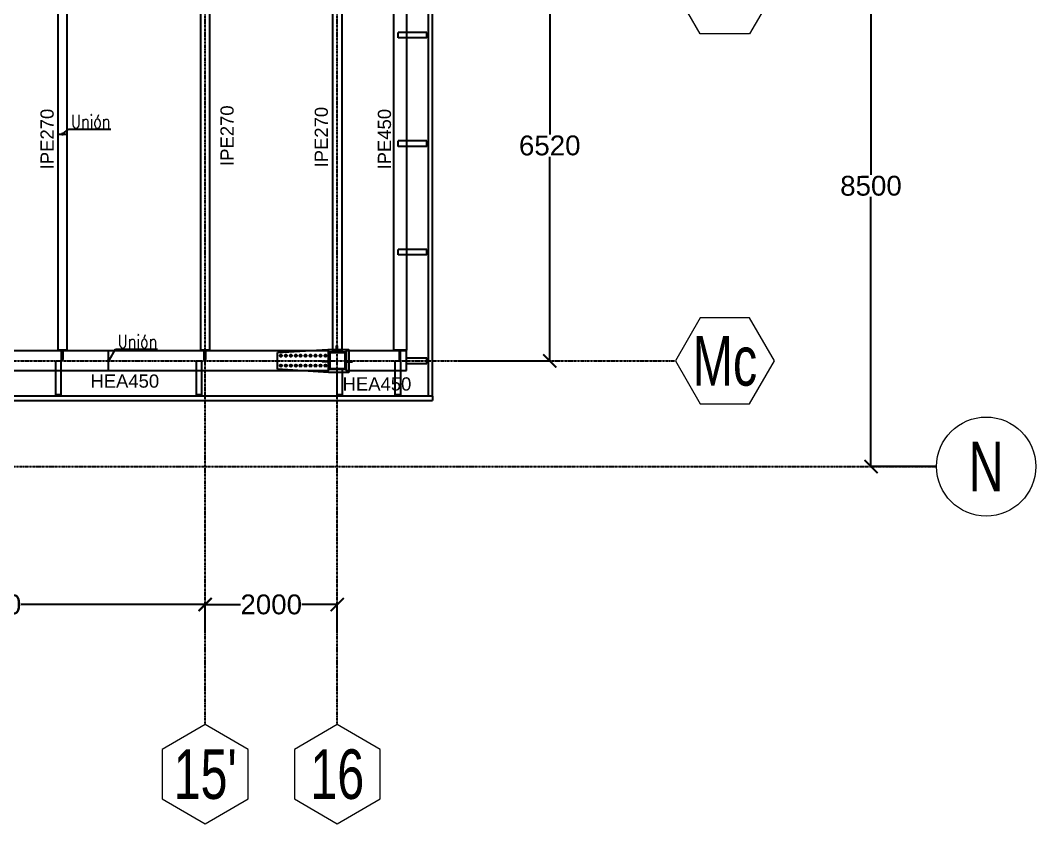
# Model space of a CAD drawing. Header units: millimetres. Extents: x -12345 to 95575, y -11225 to 31862.
# Drawn here: x 80201 to 95575, y -5407 to 6757 of the extents above; entities that cross this region are included whole.
import ezdxf
from ezdxf.enums import TextEntityAlignment as Align

# ---------------------------------------------------------------- set-up
doc = ezdxf.new("R2010")
doc.units = ezdxf.units.MM
doc.header["$LTSCALE"] = 0.95
doc.linetypes.add('DXK_LINE_DOT3', pattern=[5.9187, 2.979, -0.9799, 0.9799, -0.9799])
for name, color, linetype, lineweight in [('0-1', 250, 'Continuous', 5), ('E_COLUMNAS-1', 1, 'Continuous', 25), ('E_COLUMNAS-3', 1, 'Continuous', 35), ('E_TEXTO', 3, 'Continuous', 9), ('E_VIGAS-1', 31, 'Continuous', 25), ('HCB_EJES', 1, 'DXK_LINE_DOT3', 9), ('S-COLS-HDLN-1', 52, 'Continuous', 35)]:
    doc.layers.add(name, color=color, linetype=linetype, lineweight=lineweight)
for name, color, linetype in [('COTAS', 8, 'Continuous'), ('HCB-EJES', 1, 'Continuous'), ('HCB-ROTULOS', 2, 'Continuous'), ('HCB_PLATINA', 4, 'Continuous'), ('HCB_VIGAS', 4, 'Continuous'), ('UNIÒN', 6, 'Continuous')]:
    doc.layers.add(name, color=color, linetype=linetype)
doc.styles.add('CNI_COTAS', font='romans.shx', dxfattribs={"width": 0.8})
doc.styles.add('VERDANA', font='arial.ttf')
doc.dimstyles.new('1.125', dxfattribs={"dimscale": 0, "dimtxt": 300, "dimasz": 200, "dimexe": 4, "dimexo": 4, "dimgap": 15, "dimtad": 0, "dimdec": 0, "dimzin": 4, "dimdsep": 46, "dimtxsty": 'VERDANA', "dimblk": 'ARCHTICK', "dimcen": -10, "dimclrd": 256, "dimclrt": 3, "dimadec": 0, "dimazin": 0, "dimtfac": 1, "dimtdec": 0, "dimtmove": 2, "dimatfit": 0, "dimldrblk": 'OBLIQUE', "dimfxl": 0.05, "dimtolj": 1, "dimtzin": 0, "dimarcsym": 0})
doc.dimstyles.new('UNIÒN', dxfattribs={"dimscale": 0, "dimtxt": 200, "dimasz": 60, "dimexe": 4, "dimexo": 4, "dimgap": 15, "dimtad": 1, "dimdec": 0, "dimzin": 4, "dimdsep": 46, "dimtxsty": 'CNI_COTAS', "dimcen": -0.09, "dimclrd": 6, "dimclrt": 3, "dimadec": 0, "dimazin": 0, "dimtfac": 1, "dimtdec": 0, "dimtmove": 2, "dimatfit": 0, "dimfxl": 0.05, "dimtolj": 1, "dimtzin": 0, "dimarcsym": 0})

# ---------------------------------------------------------------- blocks, each defined once
blk = doc.blocks.new('EST_SFM_VIGA-METALICA-SECCION-C - EST_SFM_VIGA-METALICA-UPN160-1509776-_14_00m_N_E_-NIVEL-4 DOC')
at = {"layer": 'E_VIGAS-1'}
for p, q in [((44.822, 0.047), (-44.831, 0.047)), ((44.822, 0.047), (44.822, -0.018)), ((-44.831, -0.018), (44.822, -0.018))]:
    blk.add_line(p, q, dxfattribs=at)
blk = doc.blocks.new('EST_SFM_VIGA-METALICA-SECCION-C - EST_SFM_VIGA-METALICA-UPN160-1510871-_14_00m_N_E_-NIVEL-4 DOC')
at = {"layer": 'E_VIGAS-1'}
for p, q in [((11.677, 0.018), (-11.69, 0.018)), ((11.677, 0.018), (11.677, -0.047)), ((-11.69, -0.047), (11.677, -0.047))]:
    blk.add_line(p, q, dxfattribs=at)
blk = doc.blocks.new('DCTIB_CNI_EST_MOD-1A-FAC_0001_rvt-1-_14_00m_N_E_-NIVEL-4 DOC')
at = {"layer": 'E_VIGAS-1'}
for p, q in [((3.26, 147.152), (3.26, 147.234)), ((3.695, 147.234), (3.26, 147.234)), ((3.695, 147.152), (3.26, 147.152)), ((3.695, 147.234), (3.695, 147.152)), ((3.695, 147.152), (3.695, 147.234)), ((3.695, 147.234), (3.695, 147.234)), ((3.695, 147.234), (3.695, 147.206)), ((3.695, 147.195), (3.7, 147.195)), ((3.7, 147.19), (3.695, 147.19)), ((3.695, 147.18), (3.695, 147.152)), ((3.695, 147.152), (3.695, 147.152)), ((3.7, 147.195), (3.714, 147.195)), ((3.714, 147.19), (3.7, 147.19)), ((3.26, 145.51), (3.26, 145.592)), ((3.695, 145.592), (3.26, 145.592)), ((3.695, 145.51), (3.26, 145.51)), ((3.695, 145.592), (3.695, 145.51)), ((3.695, 145.51), (3.695, 145.592)), ((3.695, 145.592), (3.695, 145.592)), ((3.695, 145.592), (3.695, 145.564)), ((3.695, 145.553), (3.7, 145.553)), ((3.7, 145.548), (3.695, 145.548)), ((3.695, 145.537), (3.695, 145.51)), ((3.695, 145.51), (3.695, 145.51)), ((3.7, 145.553), (3.714, 145.553)), ((3.714, 145.548), (3.7, 145.548)), ((3.26, 143.867), (3.26, 143.949)), ((3.695, 143.949), (3.26, 143.949)), ((3.695, 143.949), (3.695, 143.867)), ((3.695, 143.867), (3.695, 143.949)), ((3.695, 143.949), (3.695, 143.949)), ((3.695, 143.949), (3.695, 143.921)), ((3.695, 143.911), (3.7, 143.911)), ((3.7, 143.906), (3.695, 143.906)), ((3.7, 143.911), (3.714, 143.911)), ((3.714, 143.906), (3.7, 143.906)), ((3.695, 143.867), (3.26, 143.867)), ((3.695, 143.895), (3.695, 143.867)), ((3.695, 143.867), (3.695, 143.867)), ((-1.923, 142.261), (-1.841, 142.261)), ((-1.923, 141.749), (-1.923, 142.261)), ((-1.841, 141.749), (-1.841, 142.261)), ((0.207, 142.261), (0.289, 142.261)), ((0.207, 141.749), (0.207, 142.261)), ((0.289, 141.749), (0.289, 142.261)), ((3.217, 142.261), (3.299, 142.261)), ((3.217, 141.749), (3.217, 142.261)), ((3.299, 141.749), (3.299, 142.261)), ((3.387, 142.225), (3.387, 142.307)), ((3.387, 142.307), (3.695, 142.307)), ((3.387, 142.225), (3.695, 142.225)), ((3.695, 142.307), (3.695, 142.225)), ((3.695, 142.307), (3.695, 142.279)), ((3.695, 142.307), (3.695, 142.307)), ((3.695, 142.225), (3.695, 142.307)), ((3.695, 142.268), (3.7, 142.268)), ((3.7, 142.263), (3.695, 142.263)), ((3.695, 142.253), (3.695, 142.225)), ((3.695, 142.225), (3.695, 142.225)), ((3.7, 142.268), (3.714, 142.268)), ((3.714, 142.263), (3.7, 142.263)), ((2.337, 142.14), (2.419, 142.14)), ((2.337, 141.749), (2.337, 142.14)), ((2.419, 141.749), (2.419, 142.14)), ((-1.841, 141.749), (-1.923, 141.749)), ((-1.923, 141.748), (-1.923, 141.749)), ((-1.923, 141.749), (-1.841, 141.749)), ((-1.895, 141.748), (-1.923, 141.748)), ((-1.885, 141.743), (-1.885, 141.748)), ((-1.885, 141.729), (-1.885, 141.743)), ((-1.88, 141.748), (-1.88, 141.743)), ((-1.88, 141.743), (-1.88, 141.729)), ((-1.841, 141.748), (-1.869, 141.748)), ((-1.841, 141.749), (-1.841, 141.748)), ((0.289, 141.749), (0.207, 141.749)), ((0.207, 141.748), (0.207, 141.749)), ((0.207, 141.749), (0.289, 141.749)), ((0.235, 141.748), (0.207, 141.748)), ((0.245, 141.743), (0.245, 141.748)), ((0.245, 141.729), (0.245, 141.743)), ((0.25, 141.748), (0.25, 141.743)), ((0.25, 141.743), (0.25, 141.729)), ((0.289, 141.748), (0.261, 141.748)), ((0.289, 141.749), (0.289, 141.748)), ((2.419, 141.749), (2.337, 141.749)), ((2.337, 141.748), (2.337, 141.749)), ((2.337, 141.749), (2.419, 141.749)), ((2.365, 141.748), (2.337, 141.748)), ((2.375, 141.743), (2.375, 141.748)), ((2.375, 141.729), (2.375, 141.743)), ((2.38, 141.748), (2.38, 141.743)), ((2.38, 141.743), (2.38, 141.729)), ((2.419, 141.748), (2.391, 141.748)), ((2.419, 141.749), (2.419, 141.748)), ((3.299, 141.749), (3.217, 141.749)), ((3.217, 141.748), (3.217, 141.749)), ((3.217, 141.749), (3.299, 141.749)), ((3.245, 141.748), (3.217, 141.748)), ((3.255, 141.743), (3.255, 141.748)), ((3.255, 141.729), (3.255, 141.743)), ((3.26, 141.748), (3.26, 141.743)), ((3.26, 141.743), (3.26, 141.729)), ((3.299, 141.748), (3.271, 141.748)), ((3.299, 141.749), (3.299, 141.748))]:
    blk.add_line(p, q, dxfattribs=at)
for points, knots in [([(3.695, 147.206), (3.695, 147.205), (3.695, 147.204), (3.696, 147.201), (3.696, 147.199), (3.697, 147.197), (3.698, 147.196), (3.7, 147.195), (3.7, 147.195)], [0, 0, 0, 0, 0.142857, 0.285714, 0.428571, 0.571429, 0.785714, 1, 1, 1, 1]), ([(3.7, 147.195), (3.699, 147.195), (3.698, 147.196), (3.697, 147.197), (3.696, 147.199), (3.696, 147.2), (3.696, 147.202), (3.695, 147.203), (3.695, 147.205), (3.695, 147.206)], [0, 0, 0, 0, 0.285714, 0.428571, 0.571429, 0.678571, 0.732143, 0.785714, 1, 1, 1, 1]), ([(3.695, 147.18), (3.695, 147.181), (3.695, 147.182), (3.696, 147.185), (3.696, 147.187), (3.697, 147.189), (3.698, 147.19), (3.7, 147.19), (3.7, 147.19)], [0, 0, 0, 0, 0.142857, 0.285714, 0.428571, 0.571429, 0.785714, 1, 1, 1, 1]), ([(3.7, 147.19), (3.699, 147.19), (3.698, 147.19), (3.697, 147.189), (3.696, 147.187), (3.696, 147.186), (3.696, 147.184), (3.695, 147.183), (3.695, 147.181), (3.695, 147.18)], [0, 0, 0, 0, 0.285714, 0.428571, 0.571429, 0.678571, 0.732143, 0.785714, 1, 1, 1, 1]), ([(3.695, 145.564), (3.695, 145.563), (3.695, 145.561), (3.696, 145.559), (3.696, 145.557), (3.697, 145.555), (3.698, 145.553), (3.7, 145.553), (3.7, 145.553)], [0, 0, 0, 0, 0.142857, 0.285714, 0.428571, 0.571429, 0.785714, 1, 1, 1, 1]), ([(3.7, 145.553), (3.699, 145.553), (3.698, 145.553), (3.697, 145.555), (3.696, 145.557), (3.696, 145.558), (3.696, 145.559), (3.695, 145.561), (3.695, 145.562), (3.695, 145.564)], [0, 0, 0, 0, 0.285714, 0.428571, 0.571429, 0.678571, 0.732143, 0.785714, 1, 1, 1, 1]), ([(3.695, 145.537), (3.695, 145.538), (3.695, 145.54), (3.696, 145.542), (3.696, 145.544), (3.697, 145.546), (3.698, 145.548), (3.7, 145.548), (3.7, 145.548)], [0, 0, 0, 0, 0.142857, 0.285714, 0.428571, 0.571429, 0.785714, 1, 1, 1, 1]), ([(3.7, 145.548), (3.699, 145.548), (3.698, 145.548), (3.697, 145.546), (3.696, 145.545), (3.696, 145.543), (3.696, 145.542), (3.695, 145.54), (3.695, 145.539), (3.695, 145.537)], [0, 0, 0, 0, 0.285714, 0.428571, 0.571429, 0.678571, 0.732143, 0.785714, 1, 1, 1, 1]), ([(3.695, 143.921), (3.695, 143.92), (3.695, 143.919), (3.696, 143.916), (3.696, 143.914), (3.697, 143.912), (3.698, 143.911), (3.7, 143.911), (3.7, 143.911)], [0, 0, 0, 0, 0.142857, 0.285714, 0.428571, 0.571429, 0.785714, 1, 1, 1, 1]), ([(3.7, 143.911), (3.699, 143.911), (3.698, 143.911), (3.697, 143.913), (3.696, 143.914), (3.696, 143.916), (3.696, 143.917), (3.695, 143.918), (3.695, 143.92), (3.695, 143.921)], [0, 0, 0, 0, 0.285714, 0.428571, 0.571429, 0.678571, 0.732143, 0.785714, 1, 1, 1, 1]), ([(3.695, 143.895), (3.695, 143.896), (3.695, 143.897), (3.696, 143.9), (3.696, 143.902), (3.697, 143.904), (3.698, 143.905), (3.7, 143.906), (3.7, 143.906)], [0, 0, 0, 0, 0.142857, 0.285714, 0.428571, 0.571429, 0.785714, 1, 1, 1, 1]), ([(3.7, 143.906), (3.699, 143.906), (3.698, 143.905), (3.697, 143.904), (3.696, 143.902), (3.696, 143.901), (3.696, 143.9), (3.695, 143.898), (3.695, 143.896), (3.695, 143.895)], [0, 0, 0, 0, 0.285714, 0.428571, 0.571429, 0.678571, 0.732143, 0.785714, 1, 1, 1, 1]), ([(3.7, 142.268), (3.699, 142.268), (3.698, 142.269), (3.697, 142.27), (3.696, 142.272), (3.696, 142.273), (3.696, 142.274), (3.695, 142.276), (3.695, 142.278), (3.695, 142.279)], [0, 0, 0, 0, 0.285714, 0.428571, 0.571429, 0.678571, 0.732143, 0.785714, 1, 1, 1, 1]), ([(3.695, 142.279), (3.695, 142.278), (3.695, 142.276), (3.696, 142.274), (3.696, 142.272), (3.697, 142.27), (3.698, 142.269), (3.7, 142.268), (3.7, 142.268)], [0, 0, 0, 0, 0.142857, 0.285714, 0.428571, 0.571429, 0.785714, 1, 1, 1, 1]), ([(3.7, 142.263), (3.699, 142.263), (3.698, 142.263), (3.697, 142.261), (3.696, 142.26), (3.696, 142.258), (3.696, 142.257), (3.695, 142.255), (3.695, 142.254), (3.695, 142.253)], [0, 0, 0, 0, 0.285714, 0.428571, 0.571429, 0.678571, 0.732143, 0.785714, 1, 1, 1, 1]), ([(3.695, 142.253), (3.695, 142.253), (3.695, 142.255), (3.696, 142.257), (3.696, 142.26), (3.697, 142.262), (3.698, 142.263), (3.7, 142.263), (3.7, 142.263)], [0, 0, 0, 0, 0.142857, 0.285714, 0.428571, 0.571429, 0.785714, 1, 1, 1, 1]), ([(-1.895, 141.748), (-1.894, 141.748), (-1.893, 141.748), (-1.89, 141.748), (-1.888, 141.747), (-1.886, 141.747), (-1.885, 141.745), (-1.885, 141.744), (-1.885, 141.743)], [0.0124123, 0.0124123, 0.0124123, 0.0124123, 0.1428571, 0.2857143, 0.4285714, 0.5714286, 0.7857143, 1, 1, 1, 1]), ([(-1.885, 141.743), (-1.885, 141.744), (-1.885, 141.745), (-1.887, 141.747), (-1.888, 141.747), (-1.89, 141.748), (-1.891, 141.748), (-1.892, 141.748), (-1.894, 141.748), (-1.895, 141.748)], [0, 0, 0, 0, 0.285714, 0.428571, 0.571429, 0.678571, 0.732143, 0.785714, 1, 1, 1, 1]), ([(-1.869, 141.748), (-1.87, 141.748), (-1.871, 141.748), (-1.874, 141.748), (-1.876, 141.747), (-1.878, 141.747), (-1.879, 141.745), (-1.88, 141.744), (-1.88, 141.743)], [0, 0, 0, 0, 0.142857, 0.285714, 0.428571, 0.571429, 0.785714, 1, 1, 1, 1]), ([(-1.88, 141.743), (-1.88, 141.744), (-1.879, 141.745), (-1.878, 141.747), (-1.876, 141.747), (-1.875, 141.748), (-1.874, 141.748), (-1.872, 141.748), (-1.87, 141.748), (-1.869, 141.748)], [0, 0, 0, 0, 0.285714, 0.428571, 0.571429, 0.678571, 0.732143, 0.785714, 1, 1, 1, 1]), ([(0.235, 141.748), (0.236, 141.748), (0.237, 141.748), (0.24, 141.748), (0.242, 141.747), (0.244, 141.747), (0.245, 141.745), (0.245, 141.744), (0.245, 141.743)], [0, 0, 0, 0, 0.142857, 0.285714, 0.428571, 0.571429, 0.785714, 1, 1, 1, 1]), ([(0.245, 141.743), (0.245, 141.744), (0.245, 141.745), (0.243, 141.747), (0.242, 141.747), (0.24, 141.748), (0.239, 141.748), (0.238, 141.748), (0.236, 141.748), (0.235, 141.748)], [0, 0, 0, 0, 0.285714, 0.428571, 0.571429, 0.678571, 0.732143, 0.785714, 1, 1, 1, 1]), ([(0.261, 141.748), (0.26, 141.748), (0.259, 141.748), (0.256, 141.748), (0.254, 141.747), (0.252, 141.747), (0.251, 141.745), (0.25, 141.744), (0.25, 141.743)], [0, 0, 0, 0, 0.142857, 0.285714, 0.428571, 0.571429, 0.785714, 1, 1, 1, 1]), ([(0.25, 141.743), (0.25, 141.744), (0.251, 141.745), (0.252, 141.747), (0.254, 141.747), (0.255, 141.748), (0.256, 141.748), (0.258, 141.748), (0.26, 141.748), (0.261, 141.748)], [0, 0, 0, 0, 0.285714, 0.428571, 0.571429, 0.678571, 0.732143, 0.785714, 1, 1, 1, 1]), ([(2.365, 141.748), (2.366, 141.748), (2.367, 141.748), (2.37, 141.748), (2.372, 141.747), (2.374, 141.747), (2.375, 141.745), (2.375, 141.744), (2.375, 141.743)], [0, 0, 0, 0, 0.142857, 0.285714, 0.428571, 0.571429, 0.785714, 1, 1, 1, 1]), ([(2.375, 141.743), (2.375, 141.744), (2.375, 141.745), (2.373, 141.747), (2.372, 141.747), (2.37, 141.748), (2.369, 141.748), (2.368, 141.748), (2.366, 141.748), (2.365, 141.748)], [0, 0, 0, 0, 0.285714, 0.428571, 0.571429, 0.678571, 0.732143, 0.785714, 1, 1, 1, 1]), ([(2.391, 141.748), (2.39, 141.748), (2.389, 141.748), (2.386, 141.748), (2.384, 141.747), (2.382, 141.747), (2.381, 141.745), (2.38, 141.744), (2.38, 141.743)], [0, 0, 0, 0, 0.142857, 0.285714, 0.428571, 0.571429, 0.785714, 1, 1, 1, 1]), ([(2.38, 141.743), (2.38, 141.744), (2.381, 141.745), (2.382, 141.747), (2.384, 141.747), (2.385, 141.748), (2.386, 141.748), (2.388, 141.748), (2.39, 141.748), (2.391, 141.748)], [0, 0, 0, 0, 0.285714, 0.428571, 0.571429, 0.678571, 0.732143, 0.785714, 1, 1, 1, 1]), ([(3.245, 141.748), (3.246, 141.748), (3.247, 141.748), (3.25, 141.748), (3.252, 141.747), (3.254, 141.747), (3.255, 141.745), (3.255, 141.744), (3.255, 141.743)], [0, 0, 0, 0, 0.142857, 0.285714, 0.428571, 0.571429, 0.785714, 1, 1, 1, 1]), ([(3.255, 141.743), (3.255, 141.744), (3.255, 141.745), (3.253, 141.747), (3.252, 141.747), (3.25, 141.748), (3.249, 141.748), (3.248, 141.748), (3.246, 141.748), (3.245, 141.748)], [0, 0, 0, 0, 0.285714, 0.428571, 0.571429, 0.678571, 0.732143, 0.785714, 1, 1, 1, 1]), ([(3.271, 141.748), (3.27, 141.748), (3.269, 141.748), (3.266, 141.748), (3.264, 141.747), (3.262, 141.747), (3.261, 141.745), (3.26, 141.744), (3.26, 141.743)], [0, 0, 0, 0, 0.142857, 0.285714, 0.428571, 0.571429, 0.785714, 1, 1, 1, 1]), ([(3.26, 141.743), (3.26, 141.744), (3.261, 141.745), (3.262, 141.747), (3.264, 141.747), (3.265, 141.748), (3.266, 141.748), (3.268, 141.748), (3.27, 141.748), (3.271, 141.748)], [0, 0, 0, 0, 0.285714, 0.428571, 0.571429, 0.678571, 0.732143, 0.785714, 1, 1, 1, 1])]:
    blk.add_open_spline(points, degree=3, knots=knots, dxfattribs=at)
at = {"layer": 'E_VIGAS-1', "rotation": 269.9999999999999}
blk.add_blockref('EST_SFM_VIGA-METALICA-SECCION-C - EST_SFM_VIGA-METALICA-UPN160-1510871-_14_00m_N_E_-NIVEL-4 DOC', (3.762, 153.406), dxfattribs=at)
at = {"layer": 'E_VIGAS-1'}
blk.add_blockref('EST_SFM_VIGA-METALICA-SECCION-C - EST_SFM_VIGA-METALICA-UPN160-1509776-_14_00m_N_E_-NIVEL-4 DOC', (-41.042, 141.682), dxfattribs=at)
blk = doc.blocks.new('EST_SCM_COLUMNA-METALICA-SECCION-CUADRADA - EST_SCM_COLUMNA-TUBULAR-CUADRADA_PTEØ_250x250e_8mm-V21-_14_00m_N_E_-NIVEL-4 DOC')
at = {"layer": 'E_COLUMNAS-1'}
for p, q in [((-0.125, -0.109), (-0.125, 0.109)), ((-0.117, 0.109), (-0.117, -0.109)), ((-0.109, 0.125), (0.109, 0.125)), ((0.109, 0.117), (-0.109, 0.117)), ((0.117, -0.109), (0.117, 0.109)), ((0.125, 0.109), (0.125, -0.109)), ((-0.109, -0.117), (0.109, -0.117)), ((0.109, -0.125), (-0.109, -0.125))]:
    blk.add_line(p, q, dxfattribs=at)
for centre, radius, start, end in [((-0.109, 0.109), 0.016, 90, 180), ((-0.109, 0.109), 0.008, 90, 180), ((0.109, 0.109), 0.016, 360, 90), ((0.109, 0.109), 0.008, 360, 90), ((-0.109, -0.109), 0.016, 186.1202, 210), ((-0.109, -0.109), 0.016, 216.9899, 233.2413), ((-0.109, -0.109), 0.008, 180, 197.0798), ((-0.109, -0.109), 0.016, 240, 270), ((-0.109, -0.109), 0.008, 210, 270), ((0.109, -0.109), 0.016, 270, 360), ((0.109, -0.109), 0.008, 270, 360)]:
    blk.add_arc(centre, radius, start, end, dxfattribs=at)
at = {"layer": 'S-COLS-HDLN-1'}
for radius, start, end in [(0.016, 180, 185.9405), (0.016, 210, 216.8102), (0.016, 233.421, 240), (0.008, 197.4392, 210)]:
    blk.add_arc((-0.109, -0.109), radius, start, end, dxfattribs=at)
blk = doc.blocks.new('Part-102891108-3321 - 1511')
at = {"color": 253, "linetype": 'Continuous'}
for p, q in [((96880, 11733), (97641, 11783)), ((96880, 11483), (96880, 11733)), ((97641, 11783), (97646, 11783)), ((97646, 11783), (97650, 11783)), ((97650, 11783), (97654, 11783)), ((97654, 11783), (97658, 11783)), ((97910, 11740), (97655, 11740)), ((97655, 11740), (97655, 11485)), ((97658, 11783), (97958, 11783)), ((97910, 11485), (97910, 11740)), ((97958, 11783), (97958, 11433)), ((97650, 11433), (96880, 11483)), ((97958, 11433), (97650, 11433)), ((97655, 11485), (97910, 11485))]:
    blk.add_line(p, q, dxfattribs=at)
blk = doc.blocks.new('Bolt-102891108-3323 - 1511')
at = {"color": 253, "linetype": 'Continuous'}
for p, q in [((96913, 11696), (96928, 11705)), ((96913, 11679), (96913, 11696)), ((96928, 11705), (96943, 11696)), ((96943, 11696), (96943, 11679)), ((96988, 11696), (97003, 11705)), ((96988, 11679), (96988, 11696)), ((97003, 11705), (97018, 11696)), ((97018, 11696), (97018, 11679)), ((97063, 11696), (97078, 11705)), ((97063, 11679), (97063, 11696)), ((97078, 11705), (97093, 11696)), ((97093, 11696), (97093, 11679)), ((97138, 11696), (97153, 11705)), ((97138, 11679), (97138, 11696)), ((97153, 11705), (97168, 11696)), ((97168, 11696), (97168, 11679)), ((97213, 11696), (97228, 11705)), ((97213, 11679), (97213, 11696)), ((97228, 11705), (97243, 11696)), ((97243, 11696), (97243, 11679)), ((97288, 11696), (97303, 11705)), ((97288, 11679), (97288, 11696)), ((97303, 11705), (97318, 11696)), ((97318, 11696), (97318, 11679)), ((97363, 11696), (97378, 11705)), ((97363, 11679), (97363, 11696)), ((97378, 11705), (97393, 11696)), ((97393, 11696), (97393, 11679)), ((97438, 11696), (97453, 11705)), ((97438, 11679), (97438, 11696)), ((97453, 11705), (97468, 11696)), ((97468, 11696), (97468, 11679)), ((97513, 11696), (97528, 11705)), ((97513, 11679), (97513, 11696)), ((97528, 11705), (97543, 11696)), ((97543, 11696), (97543, 11679)), ((97588, 11696), (97603, 11705)), ((97588, 11679), (97588, 11696)), ((97603, 11705), (97618, 11696)), ((97618, 11696), (97618, 11679)), ((96928, 11670), (96913, 11679)), ((96913, 11546), (96928, 11555)), ((96913, 11529), (96913, 11546)), ((96943, 11679), (96928, 11670)), ((96928, 11555), (96943, 11546)), ((96943, 11546), (96943, 11529)), ((97003, 11670), (96988, 11679)), ((96988, 11546), (97003, 11555)), ((96988, 11529), (96988, 11546)), ((97018, 11679), (97003, 11670)), ((97003, 11555), (97018, 11546)), ((97018, 11546), (97018, 11529)), ((97078, 11670), (97063, 11679)), ((97063, 11546), (97078, 11555)), ((97063, 11529), (97063, 11546)), ((97093, 11679), (97078, 11670)), ((97078, 11555), (97093, 11546)), ((97093, 11546), (97093, 11529)), ((97153, 11670), (97138, 11679)), ((97138, 11546), (97153, 11555)), ((97138, 11529), (97138, 11546)), ((97168, 11679), (97153, 11670)), ((97153, 11555), (97168, 11546)), ((97168, 11546), (97168, 11529)), ((97228, 11670), (97213, 11679)), ((97213, 11546), (97228, 11555)), ((97213, 11529), (97213, 11546)), ((97243, 11679), (97228, 11670)), ((97228, 11555), (97243, 11546)), ((97243, 11546), (97243, 11529)), ((97303, 11670), (97288, 11679)), ((97288, 11546), (97303, 11555)), ((97288, 11529), (97288, 11546)), ((97318, 11679), (97303, 11670)), ((97303, 11555), (97318, 11546)), ((97318, 11546), (97318, 11529)), ((97378, 11670), (97363, 11679)), ((97363, 11546), (97378, 11555)), ((97363, 11529), (97363, 11546)), ((97393, 11679), (97378, 11670)), ((97378, 11555), (97393, 11546)), ((97393, 11546), (97393, 11529)), ((97453, 11670), (97438, 11679)), ((97438, 11546), (97453, 11555)), ((97438, 11529), (97438, 11546)), ((97468, 11679), (97453, 11670)), ((97453, 11555), (97468, 11546)), ((97468, 11546), (97468, 11529)), ((97528, 11670), (97513, 11679)), ((97513, 11546), (97528, 11555)), ((97513, 11529), (97513, 11546)), ((97543, 11679), (97528, 11670)), ((97528, 11555), (97543, 11546)), ((97543, 11546), (97543, 11529)), ((97603, 11670), (97588, 11679)), ((97588, 11546), (97603, 11555)), ((97588, 11529), (97588, 11546)), ((97618, 11679), (97603, 11670)), ((97603, 11555), (97618, 11546)), ((97618, 11546), (97618, 11529)), ((96928, 11520), (96913, 11529)), ((96943, 11529), (96928, 11520)), ((97003, 11520), (96988, 11529)), ((97018, 11529), (97003, 11520)), ((97078, 11520), (97063, 11529)), ((97093, 11529), (97078, 11520)), ((97153, 11520), (97138, 11529)), ((97168, 11529), (97153, 11520)), ((97228, 11520), (97213, 11529)), ((97243, 11529), (97228, 11520)), ((97303, 11520), (97288, 11529)), ((97318, 11529), (97303, 11520)), ((97378, 11520), (97363, 11529)), ((97393, 11529), (97378, 11520)), ((97453, 11520), (97438, 11529)), ((97468, 11529), (97453, 11520)), ((97528, 11520), (97513, 11529)), ((97543, 11529), (97528, 11520)), ((97603, 11520), (97588, 11529)), ((97618, 11529), (97603, 11520))]:
    blk.add_line(p, q, dxfattribs=at)
for centre, radius, start, end in [((96928, 11688), 11.5, 18, 198), ((96928, 11688), 11.5, 198, 18), ((96928, 11688), 10, 90, 270), ((96928, 11688), 10, 270, 90), ((97003, 11688), 11.5, 18, 198), ((97003, 11688), 11.5, 198, 18), ((97003, 11688), 10, 90, 270), ((97003, 11688), 10, 270, 90), ((97078, 11688), 11.5, 18, 198), ((97078, 11688), 11.5, 198, 18), ((97078, 11688), 10, 90, 270), ((97078, 11688), 10, 270, 90), ((97153, 11688), 11.5, 18, 198), ((97153, 11688), 11.5, 198, 18), ((97153, 11688), 10, 90, 270), ((97153, 11688), 10, 270, 90), ((97228, 11688), 11.5, 18, 198), ((97228, 11688), 11.5, 198, 18), ((97228, 11688), 10, 90, 270), ((97228, 11688), 10, 270, 90), ((97303, 11688), 11.5, 18, 198), ((97303, 11688), 11.5, 198, 18), ((97303, 11688), 10, 90, 270), ((97303, 11688), 10, 270, 90), ((97378, 11688), 11.5, 18, 198), ((97378, 11688), 11.5, 198, 18), ((97378, 11688), 10, 90, 270), ((97378, 11688), 10, 270, 90), ((97453, 11688), 11.5, 18, 198), ((97453, 11688), 11.5, 198, 18), ((97453, 11688), 10, 90, 270), ((97453, 11688), 10, 270, 90), ((97528, 11688), 11.5, 18, 198), ((97528, 11688), 11.5, 198, 18), ((97528, 11688), 10, 90, 270), ((97528, 11688), 10, 270, 90), ((97603, 11688), 11.5, 18, 198), ((97603, 11688), 11.5, 198, 18), ((97603, 11688), 10, 90, 270), ((97603, 11688), 10, 270, 90), ((96928, 11538), 11.5, 18, 198), ((96928, 11538), 11.5, 198, 18), ((96928, 11538), 10, 90, 270), ((96928, 11538), 10, 270, 90), ((97003, 11538), 11.5, 18, 198), ((97003, 11538), 11.5, 198, 18), ((97003, 11538), 10, 90, 270), ((97003, 11538), 10, 270, 90), ((97078, 11538), 11.5, 18, 198), ((97078, 11538), 11.5, 198, 18), ((97078, 11538), 10, 90, 270), ((97078, 11538), 10, 270, 90), ((97153, 11538), 11.5, 18, 198), ((97153, 11538), 11.5, 198, 18), ((97153, 11538), 10, 90, 270), ((97153, 11538), 10, 270, 90), ((97228, 11538), 11.5, 18, 198), ((97228, 11538), 11.5, 198, 18), ((97228, 11538), 10, 90, 270), ((97228, 11538), 10, 270, 90), ((97303, 11538), 11.5, 18, 198), ((97303, 11538), 11.5, 198, 18), ((97303, 11538), 10, 90, 270), ((97303, 11538), 10, 270, 90), ((97378, 11538), 11.5, 18, 198), ((97378, 11538), 11.5, 198, 18), ((97378, 11538), 10, 90, 270), ((97378, 11538), 10, 270, 90), ((97453, 11538), 11.5, 18, 198), ((97453, 11538), 11.5, 198, 18), ((97453, 11538), 10, 90, 270), ((97453, 11538), 10, 270, 90), ((97528, 11538), 11.5, 18, 198), ((97528, 11538), 11.5, 198, 18), ((97528, 11538), 10, 90, 270), ((97528, 11538), 10, 270, 90), ((97603, 11538), 11.5, 18, 198), ((97603, 11538), 11.5, 198, 18), ((97603, 11538), 10, 90, 270), ((97603, 11538), 10, 270, 90)]:
    blk.add_arc(centre, radius, start, end, dxfattribs=at)
blk = doc.blocks.new('_ArchTick')
at = {"color": 0, "linetype": 'ByBlock', "const_width": 0.15}
blk.add_lwpolyline([(-0.5, -0.5), (0.5, 0.5)], dxfattribs=at)
blk = doc.blocks.new('*D199')
at = {"layer": 'COTAS', "color": 0, "lineweight": -2, "transparency": 16777216}
for p, q in [((76500, -2507), (76500, -2085)), ((83000, -2507), (83000, -2085))]:
    blk.add_line(p, q, dxfattribs=at)
at = {"layer": 'COTAS', "lineweight": -2, "transparency": 16777216}
for p, q in [((76500, -2089), (79287, -2089)), ((83000, -2089), (80213, -2089))]:
    blk.add_line(p, q, dxfattribs=at)
at = {"layer": 'Defpoints', "color": 0, "transparency": 16777216}
for p in [(76500, -2089), (76500, -2511), (83000, -2511)]:
    blk.add_point(p, dxfattribs=at)
at = {"layer": 'COTAS', "lineweight": -2, "transparency": 16777216, "xscale": 200, "yscale": 200, "zscale": 200, "rotation": 180}
blk.add_blockref('_ArchTick', (76500, -2089), dxfattribs=at)
at = {"layer": 'COTAS', "lineweight": -2, "transparency": 16777216, "xscale": 200, "yscale": 200, "zscale": 200}
blk.add_blockref('_ArchTick', (83000, -2089), dxfattribs=at)
at = {"layer": 'COTAS', "color": 3, "transparency": 16777216, "insert": (79750, -2089), "char_height": 300, "attachment_point": 5, "style": 'VERDANA'}
blk.add_mtext('\\A1;6500', dxfattribs=at)
blk = doc.blocks.new('_Oblique')
at = {"color": 0, "linetype": 'ByBlock', "lineweight": -2}
blk.add_line((-0.5, -0.5), (0.5, 0.5), dxfattribs=at)
blk = doc.blocks.new('*D202')
at = {"layer": 'COTAS', "color": 0, "lineweight": -2, "transparency": 16777216}
for p, q in [((87042, 8120), (88221, 8120)), ((86861, 1600), (88221, 1600))]:
    blk.add_line(p, q, dxfattribs=at)
at = {"layer": 'COTAS', "lineweight": -2, "transparency": 16777216}
for p, q in [((88217, 8120), (88217, 5028)), ((88217, 1600), (88217, 4692))]:
    blk.add_line(p, q, dxfattribs=at)
at = {"layer": 'Defpoints', "color": 0, "transparency": 16777216}
for p in [(87038, 8120), (88217, 8120), (86857, 1600)]:
    blk.add_point(p, dxfattribs=at)
at = {"layer": 'COTAS', "lineweight": -2, "transparency": 16777216, "xscale": 200, "yscale": 200, "zscale": 200}
for p, rotation in [((88217, 8120), 90), ((88217, 1600), 270)]:
    blk.add_blockref('_ArchTick', p, dxfattribs=dict(at, rotation=rotation))
at = {"layer": 'COTAS', "color": 3, "transparency": 16777216, "insert": (88217, 4860), "char_height": 300, "attachment_point": 5, "rotation": 0.1, "style": 'VERDANA'}
blk.add_mtext('\\A1;6520', dxfattribs=at)
blk = doc.blocks.new('*D206')
at = {"layer": 'COTAS', "color": 0, "lineweight": -2, "transparency": 16777216}
for p, q in [((83000, -2507), (83000, -2085)), ((85000, -2507), (85000, -2085))]:
    blk.add_line(p, q, dxfattribs=at)
at = {"layer": 'COTAS', "lineweight": -2, "transparency": 16777216}
for p, q in [((83000, -2089), (83535, -2089)), ((85000, -2089), (84465, -2089))]:
    blk.add_line(p, q, dxfattribs=at)
at = {"layer": 'Defpoints', "color": 0, "transparency": 16777216}
for p in [(85000, -2089), (83000, -2511), (85000, -2511)]:
    blk.add_point(p, dxfattribs=at)
at = {"layer": 'COTAS', "lineweight": -2, "transparency": 16777216, "xscale": 200, "yscale": 200, "zscale": 200, "rotation": 180}
blk.add_blockref('_ArchTick', (83000, -2089), dxfattribs=at)
at = {"layer": 'COTAS', "lineweight": -2, "transparency": 16777216, "xscale": 200, "yscale": 200, "zscale": 200}
blk.add_blockref('_ArchTick', (85000, -2089), dxfattribs=at)
at = {"layer": 'COTAS', "color": 3, "transparency": 16777216, "insert": (84000, -2089), "char_height": 300, "attachment_point": 5, "style": 'VERDANA'}
blk.add_mtext('\\A1;2000', dxfattribs=at)
blk = doc.blocks.new('*D214')
at = {"layer": 'COTAS', "color": 0, "lineweight": -2, "transparency": 16777216}
for p, q in [((94071, 8500), (93077, 8500)), ((94071, 0), (93077, 0))]:
    blk.add_line(p, q, dxfattribs=at)
at = {"layer": 'COTAS', "lineweight": -2, "transparency": 16777216}
for p, q in [((93081, 8500), (93081, 4418)), ((93081, 0), (93081, 4082))]:
    blk.add_line(p, q, dxfattribs=at)
at = {"layer": 'Defpoints', "color": 0, "transparency": 16777216}
for p in [(93081, 8500), (94075, 8500), (94075, 0)]:
    blk.add_point(p, dxfattribs=at)
at = {"layer": 'COTAS', "lineweight": -2, "transparency": 16777216, "xscale": 200, "yscale": 200, "zscale": 200}
for p, rotation in [((93081, 8500), 90), ((93081, 0), 270)]:
    blk.add_blockref('_ArchTick', p, dxfattribs=dict(at, rotation=rotation))
at = {"layer": 'COTAS', "color": 3, "transparency": 16777216, "insert": (93081, 4250), "char_height": 300, "attachment_point": 5, "rotation": 0.1, "style": 'VERDANA'}
blk.add_mtext('\\A1;8500', dxfattribs=at)

msp = doc.modelspace()

# ---------------------------------------------------------------- linework, layer by layer
at = {"layer": 'HCB-EJES', "linetype": 'DXK_LINE_DOT3'}
for p, q in [((83000, -3906.8), (83000, 29407)), ((85000, -3906.8), (85000, 29407)), ((-6888.4, 1600), (90118.8, 1600)), ((-10844.5, 0), (94075, 0))]:
    msp.add_line(p, q, dxfattribs=at)
at = {"layer": 'HCB_EJES', "color": 40, "linetype": 'ByBlock', "true_color": 0xf8d731}
for points in [[(91243.8, 6551.4), (90493.8, 6551.4), (90118.8, 7201), (90493.8, 7850.5), (91243.8, 7850.5), (91618.8, 7201)], [(90493.8, 950.5), (91243.8, 950.5), (91618.8, 1600), (91243.8, 2249.5), (90493.8, 2249.5), (90118.8, 1600)], [(82350.5, -5031.8), (83000, -5406.8), (83649.5, -5031.8), (83649.5, -4281.8), (83000, -3906.8), (82350.5, -4281.8)], [(84350.5, -5031.8), (85000, -5406.8), (85649.5, -5031.8), (85649.5, -4281.8), (85000, -3906.8), (84350.5, -4281.8)]]:
    msp.add_lwpolyline(points, close=True, dxfattribs=at)
msp.add_circle((94825, 0), 750, dxfattribs=at)
at = {"layer": 'HCB_PLATINA'}
msp.add_lwpolyline([(85937.8, 1753.4), (85937.8, 1609.2), (85947.8, 1609.2), (85947.8, 1753.4)], close=True, dxfattribs=at)
msp.add_lwpolyline([(85947.8, 1763.4), (85947.8, 1619.2), (85959.3, 1619.2), (85959.3, 1763.4), (85947.8, 1763.4)], dxfattribs=at)
at = {"layer": 'HCB_VIGAS'}
for points in [[(80772.5, 1763.4), (80772.5, 7960.2), (80907.5, 7960.2), (80907.5, 1763.4)], [(82932.5, 1763.4), (82932.5, 7907), (83067.5, 7907), (83067.5, 1763.4)], [(84932.5, 1738.3), (84932.7, 7960.2), (85067.7, 7960.2), (85067.5, 1738.3)], [(84867, 1753.4), (76764, 1753.4), (76764, 1453.4), (84867, 1453.4)], [(80826.5, 1753.4), (80836.5, 1753.4), (80836.5, 1609.4), (80826.5, 1609.4)], [(80836.5, 1763.4), (80843.6, 1763.4), (80843.6, 1619.4), (80836.5, 1619.4)], [(82986.5, 1753.4), (82996.5, 1753.4), (82996.5, 1609.4), (82986.5, 1609.4)], [(82996.5, 1763.4), (83003.6, 1763.4), (83003.6, 1619.4), (82996.5, 1619.4)], [(84996.7, 1828.1), (84996.7, 1728.1), (84986.7, 1728.1), (84986.7, 1828.1)], [(84777, 1597.6), (84877, 1597.6), (84877, 1587.6), (84777, 1587.6)], [(85227, 1597.6), (85127, 1597.6), (85127, 1587.6), (85227, 1587.6)]]:
    msp.add_lwpolyline(points, close=True, dxfattribs=at)
for points in [[(86048.6, 1763.4), (85858.6, 1763.4), (85858.6, 7960.2), (86048.6, 7960.2), (86048.6, 1763.4)], [(86048.6, 1453.4), (86048.6, 1753.4), (85137, 1753.4), (85137, 1453.4), (86048.6, 1453.4)]]:
    msp.add_lwpolyline(points, dxfattribs=at)
at = {"layer": 'UNIÒN'}
for points in [[(80772.5, 5033.5), (80907.5, 5033.5)], [(81536.1, 1453.1), (81536.1, 1753.1)]]:
    msp.add_lwpolyline(points, dxfattribs=at)
at = {"layer": 'UNIÒN', "color": 2, "const_width": 25}
for points in [[(80827.6, 5033.5, 1), (80852.6, 5033.5, 1)], [(81536.1, 1590.5, 1), (81536.1, 1615.5, 1)]]:
    msp.add_lwpolyline(points, format="xyb", close=True, dxfattribs=at)

# ---------------------------------------------------------------- block references
for name in ['Part-102891108-3321 - 1511', 'Bolt-102891108-3323 - 1511']:
    msp.add_blockref(name, (-12782.5, -10008.1))
at = {"layer": '0-1', "xscale": 1000.000000001395, "yscale": 1000.000000001395, "zscale": 1000.000000001395}
msp.add_blockref('DCTIB_CNI_EST_MOD-1A-FAC_0001_rvt-1-_14_00m_N_E_-NIVEL-4 DOC', (82662.1, -140662.4), dxfattribs=at)
at = {"layer": 'E_COLUMNAS-3'}
for xscale, yscale, zscale in [(1000.000000001395, 1000.000000001395, 1000.000000001395), (999.99999999998, 999.99999999998, 999.99999999998)]:
    msp.add_blockref('EST_SCM_COLUMNA-METALICA-SECCION-CUADRADA - EST_SCM_COLUMNA-TUBULAR-CUADRADA_PTEØ_250x250e_8mm-V21-_14_00m_N_E_-NIVEL-4 DOC', (85002, 1603.3), dxfattribs=dict(at, xscale=xscale, yscale=yscale, zscale=zscale))

# ---------------------------------------------------------------- texts
at = {"layer": 'E_TEXTO', "style": 'VERDANA'}
for s, p in [('IPE270', (80706.1, 4959)), ('IPE270', (83431, 5010)), ('IPE270', (84858, 4987.5)), ('IPE450', (85813.8, 4956.4))]:
    msp.add_text(s, height=200, rotation=90, dxfattribs=at).set_placement(p, align=Align.CENTER)
for p in [(81782.7, 1194.6), (85601.3, 1151.1)]:
    msp.add_text('HEA450', height=200, dxfattribs=at).set_placement(p, align=Align.CENTER)
at = {"layer": 'HCB-ROTULOS', "color": 4, "style": 'VERDANA', "width": 0.7}
for s, p in [('Mc', (90868.8, 1600)), ('N', (94823.6, 0)), ("15'", (83000, -4656.8)), ('16', (85000, -4656.8))]:
    msp.add_text(s, height=750, dxfattribs=at).set_placement(p, align=Align.MIDDLE_CENTER)
at = {"layer": 'UNIÒN', "color": 3, "char_height": 200, "attachment_point": 7, "style": 'CNI_COTAS'}
for insert in [(80968.8, 5124), (81677.6, 1793.5)]:
    msp.add_mtext('Unión', dxfattribs=dict(at, insert=insert))

# ---------------------------------------------------------------- dimensions: what is measured, and where the dimension line sits
at = {"layer": 'COTAS'}
for base, p1, p2, picture, middle in [((93081.1, 8500), (94075, 0), (94075, 8500), '*D214', (93081.1, 4250)), ((88216.6, 8120), (86857.5, 1600), (87037.7, 8120), '*D202', (88216.6, 4860))]:
    dim = msp.add_linear_dim(base=base, p1=p1, p2=p2, angle=270, dimstyle='1.125', override={"dimscale": 1}, dxfattribs=at)
    dim.commit()
    dim.dimension.update_dxf_attribs({"geometry": picture, "text_midpoint": middle, "text_rotation": 0.1})
dim = msp.add_linear_dim(base=(76500, -2089.1), p1=(83000, -2511.2), p2=(76500, -2511.2), dimstyle='1.125', override={"dimscale": 1}, dxfattribs=at)
dim.commit()
dim.dimension.update_dxf_attribs({"geometry": '*D199', "text_midpoint": (79750, -2089.1)})
dim = msp.add_linear_dim(base=(85000, -2089.1), p1=(83000, -2511.2), p2=(85000, -2511.2), angle=180, dimstyle='1.125', override={"dimscale": 1}, dxfattribs=at)
dim.commit()
dim.dimension.update_dxf_attribs({"geometry": '*D206', "text_midpoint": (84000, -2089.1)})

# ---------------------------------------------------------------- leaders
at = {"layer": 'UNIÒN', "annotation_type": 0, "has_hookline": 1, "hookline_direction": 0, "text_width": 601.9}
for points in [[(80837.2, 5031.1), (80932.3, 5109), (80953.8, 5109)], [(81547.8, 1607.5), (81641.1, 1778.5), (81662.6, 1778.5)]]:
    msp.add_leader(points, dimstyle='UNIÒN', override={"dimscale": 1}, dxfattribs=at)

doc.saveas('drawing.dxf')
